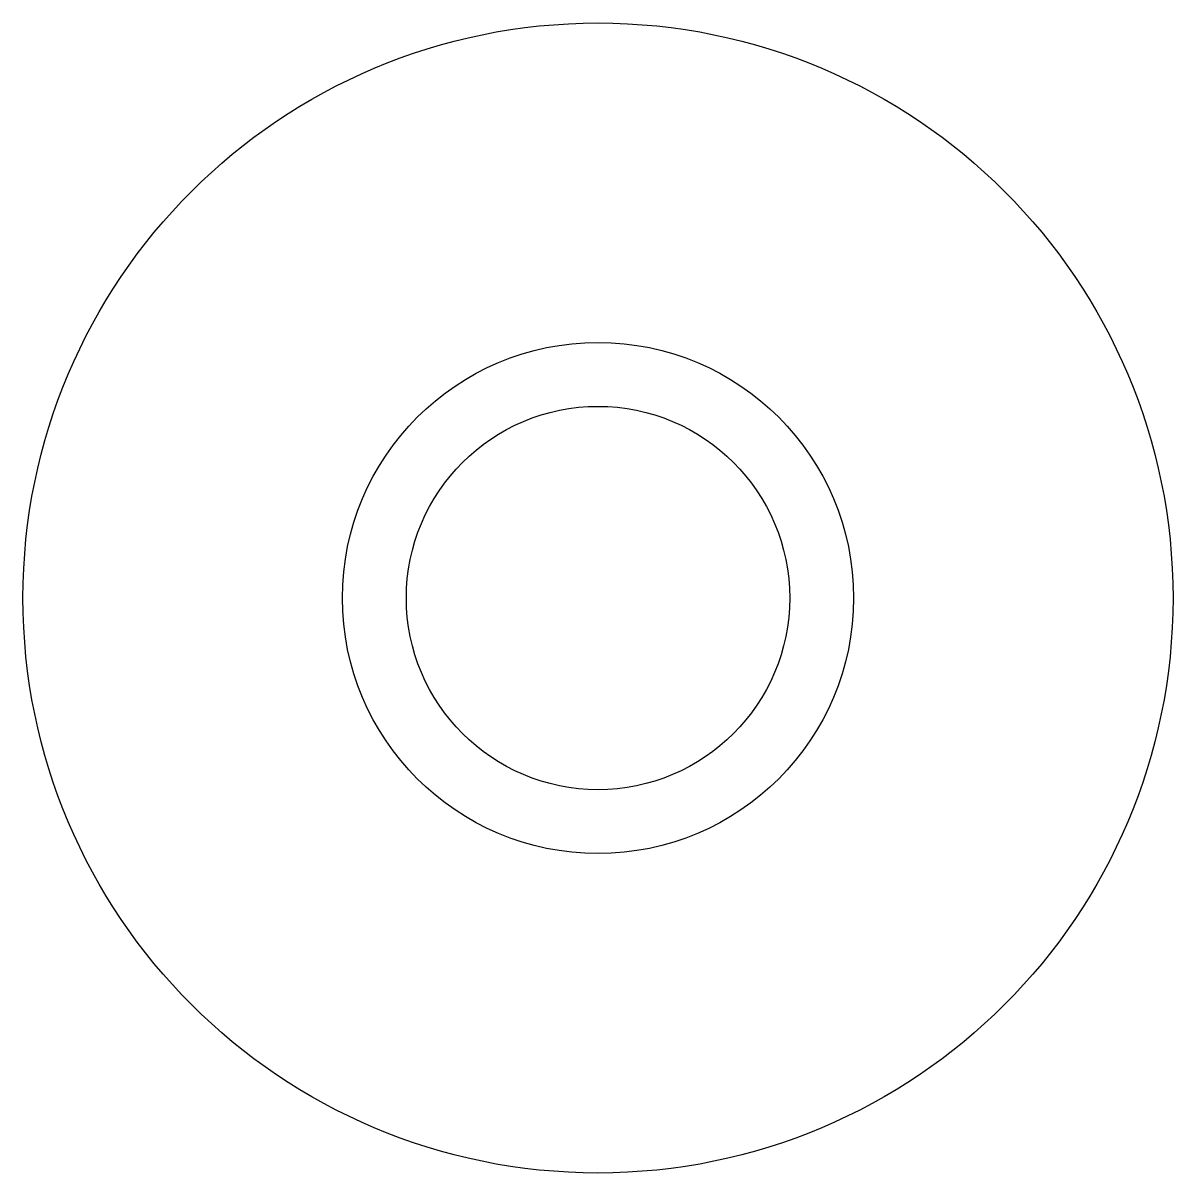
# Model space of a CAD drawing. Header units: millimetres. Extents: x -18 to 18, y -18 to 18.
import ezdxf

# ---------------------------------------------------------------- set-up
doc = ezdxf.new("R2010")
doc.units = ezdxf.units.MM
doc.layers.add('Part', color=7, linetype='CONTINUOUS')

msp = doc.modelspace()

# ---------------------------------------------------------------- linework, layer by layer
at = {"layer": 'Part'}
for p, q in [((6, 0, 5.1), (6, 0, 14.9)), ((6, 0, 5.1), (6, 0, 14.9)), ((8, 0, 14.9), (8, 0, 20)), ((8, 0, 14.9), (8, 0, 20)), ((8, 0), (8, 0, 5.1)), ((8, 0), (8, 0, 5.1)), ((18, 0), (18, 0, 20)), ((18, 0), (18, 0, 20))]:
    msp.add_line(p, q, dxfattribs=at)
for centre, radius in [((0, 0, 20), 18), ((0, 0), 18), ((0, 0, 20), 18), ((0, 0), 18), ((0, 0, 20), 8), ((0, 0), 8), ((0, 0, 20), 8), ((0, 0, 14.9), 8), ((0, 0, 5.1), 8), ((0, 0), 8), ((0, 0, 14.9), 8), ((0, 0, 5.1), 8), ((0, 0, 14.9), 6), ((0, 0, 5.1), 6), ((0, 0, 5.1), 6), ((0, 0, 14.9), 6)]:
    msp.add_circle(centre, radius, dxfattribs=at)

doc.saveas('drawing.dxf')
